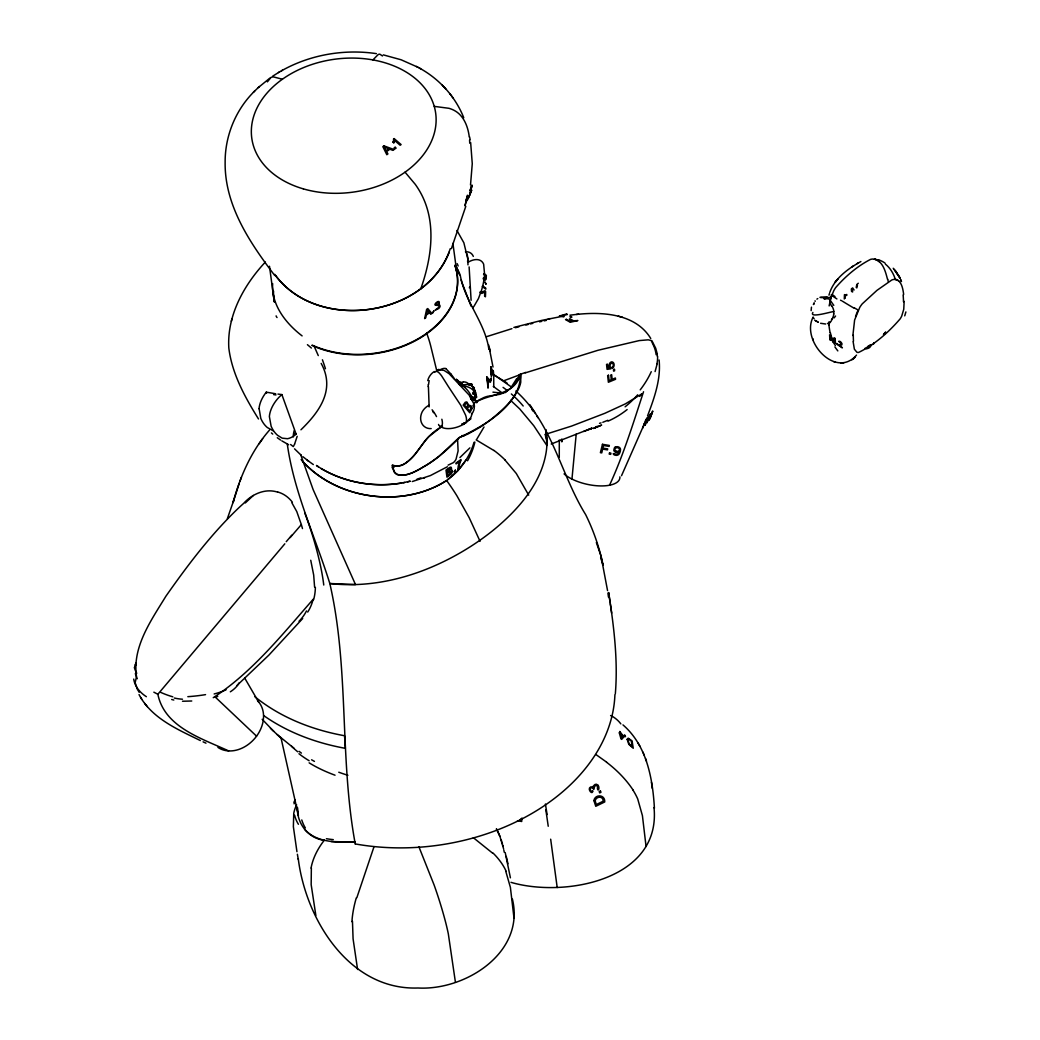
<?xml version="1.0" encoding="UTF-8"?>
<svg xmlns="http://www.w3.org/2000/svg" width="1040" height="1040" viewBox="0 0 1040 1040"><rect width="100%" height="100%" fill="white"/><g stroke="black" fill="none" stroke-linecap="round" stroke-linejoin="round"><path stroke-width="1.5" d="M436.761 305.435C445.523 304.928 428.012 313.612 438.828 308.464C442.182 305.032 437.632 304.889 439.309 302.77C439.634 298.636 432.549 305.422 435.682 305.084M852.878 335.517L854.607 320.034L859.768 307.372A17.251 8.229 -54.8 0 1 862.225 303.875L876.954 290.368L891.787 279.994A17.251 8.177 -55.1 0 1 894.4 279.383C901.641 279.656 902.889 288.847 903.669 294.476M559.299 439.972L559.273 457.275M562.016 439.478L561.899 440.7M428.415 386.529L429.143 406.952M493.766 386.802L493.727 376.493M561.405 439.387L561.847 441.87L562.185 439.4M474.643 396.656L475.67 395.109M571.961 479.076L576.212 434.096M652.795 411.32L650.208 417.755M298.259 858.663C305.721 919.412 349.31 990.444 418.028 988C465.517 990.678 525.33 952.562 512.408 899.119M562.159 440.44L562.016 439.686M484.783 292.266L484.614 296.166L485.433 296.777L485.654 291.538A2.275 1.183 61.4 0 0 485.056 291.2M259.129 408.681L260.806 418.405A70.07 39.169 -52.8 0 0 267.267 427.492L273.013 430.703M272.649 283.595C271.284 305.071 285.922 323.466 302.107 335.894M352.469 921.323L353.08 938.847L357.591 969.488M520.689 818.974L520.624 820.001L519.688 819.832M521.924 818.012L521.703 821.496L517.491 820.716M134.641 667.42L135.083 664.417M615.342 693.719C617.812 663.637 614.679 633.425 610.311 603.655M428.506 384.735L429.143 380.627M485.355 278.369L485.485 275.782L483.561 274.326M657.319 354.133L655.694 348.231L651.898 340.704L648.219 339.82L639.262 340.587L598.052 350.259L525.2 372.905M905.892 311.922L904.735 315.848M392.795 465.829L394.303 465.751L392.496 468.026L392.366 465.244C397.605 467.363 403.39 465.231 407.498 461.734M518.674 378.833L516.633 379.158L518.674 378.833L520.65 374.036L520.767 382.096A22.048 12.324 -52.8 0 1 518.843 388.31C512.889 400.92 502.099 410.371 491.504 419.055A107.432 60.047 -52.8 0 1 479.96 427.284L467.909 434.044L458.952 437.71L439.049 456.378A107.432 60.047 -52.8 0 1 427.505 464.568C418.431 469.508 408.265 477.269 397.371 474.682A22.048 12.324 -52.8 0 1 394.251 472.043L392.366 465.244L397.007 466.167L401.193 465.439A17.199 9.62 -52.8 0 0 404.04 464.126C416.845 456.482 422.019 441.35 433.524 432.302A42.523 23.764 -52.8 0 1 439.361 428.064L442.546 426.218M294.099 803.842L294.827 799.695M311.35 867.984L311.168 884.663L315.861 915.499M470.509 185.081L472.264 163.709L470.652 142.558M829.14 305.916L830.882 297.791L833.807 290.641A19.149 10.894 -59.7 0 1 835.705 287.547C845.468 276.367 857.324 266.149 870.545 259.389A19.149 10.92 -59.6 0 1 872.937 259.025C882.648 259.883 885.482 271.531 887.523 279.357M657.202 363.753L655.083 371.579M392.496 468.026L392.782 466.375L394.303 465.751M469.56 195.117L469.456 195.754L471.705 190.112L470.093 193.739A5.044 0.806 -73.6 0 1 470.444 192.426L470.847 191.009M294.307 802.464L294.567 801.112M811.46 307.151L811.135 310.635M471.055 306.176L462.241 283.309M856.193 287.482L856.843 284.44L858.299 283.244M856.817 287.924L857.454 284.986M265.369 262.028C243.88 285.077 226.85 315.64 228.826 348.049C231.959 373.685 245.037 397.384 258.505 418.964M231.361 321.282L231.972 318.734M450.229 248.703C427.609 317.564 316.576 332.917 274.755 274.339M618.865 451.815C618.397 456.378 613.678 452.972 613.236 453.674A2.587 2.119 -0.5 0 0 614.445 454.987L616.057 455.351A3.25 2.665 -0.5 0 0 618.475 454.636L618.865 454.285A4.914 4.03 -0.5 0 0 619.372 453.648L620.048 452.153A16.185 13.273 -0.5 0 0 620.347 451.022L620.503 449.449A3.9 3.198 -0.5 0 0 620.36 448.747A3.38 2.769 -0.5 0 0 617.773 446.758A3.744 3.068 -0.5 0 0 617.097 446.706A3.159 2.587 -0.5 0 0 614.367 447.967L613.808 450.229A3.081 2.522 -0.5 0 0 614.25 451.204A3.263 2.678 -0.5 0 0 614.627 451.607A2.938 2.405 -0.5 0 0 618.904 451.607M828.984 295.178L829.452 293.475M294.632 443.989L297.18 436.319M470.821 190.424L471.692 186.615M470.756 190.658L472.043 185.328M465.803 206.323L451.386 248.651M470.977 190.593L470.535 191.412A9.126 1.456 -73.6 0 0 469.521 195.156M871.715 344.643L869.791 347.412A31.46 14.326 51.1 0 1 866.242 348.79M356.824 897.754L373.815 847.301M294.58 444.145L293.306 446.628L290.615 444.509M239.252 483.275L233.025 502.619C240.214 476.359 251.342 450.788 269.464 430.144M474.019 442.299C469.651 457.314 460.07 470.652 447.447 479.843L457.73 470.73L465.946 460.109M449.332 251.992C423.709 317.486 317.876 331.773 275.587 275.613M829.803 292.37C834.847 278.109 848.172 268.606 860.886 261.547M470.912 187.837L470.002 190.801L471.562 186.511M233.636 500.708L234.286 498.797L227.37 518.635M241.397 477.308L239.876 481.468M470.821 187.525L471.978 185.302M647.543 415.909C654.225 398.138 661.115 379.301 659.087 359.983M469.365 287.82L469.755 286.793M648.661 417.287L648.258 418.314A7.93 0.936 -65.2 0 0 649.48 416.117L646.802 422.929L650.364 414.024A6.422 0.767 -65.2 0 1 648.687 417.196M644.8 422.864L621.53 475.696M267.384 81.861L271.011 77.441A33.124 13.455 54.6 0 1 273.572 76.934L282.412 79.222M277.706 492.154C265.265 488.072 252.005 494.091 243.62 503.399A242.944 238.94 80.9 0 0 236.327 510.172C209.677 536.055 187.187 565.903 165.88 596.245C151.216 620.282 132.015 647.01 136.526 676.689L135.135 682.695L137.67 690.118M650.273 417.599L650.416 417.274A13.078 1.547 -65.2 0 0 651.885 413.543L652.223 412.139L651.066 414.31A12.688 1.508 -65.2 0 0 649.571 418.08L649.155 419.393L649.805 418.561M884.91 333.463L883.467 334.62L885.313 332.553M885.261 332.67L885.573 331.916M650.481 417.482L648.648 420.459L652.652 411.164M420.667 289.172C432.003 257.205 437.359 219.596 418.522 189.241A33.124 13.455 54.6 0 0 415.233 184.301L405.054 172.172M650.312 417.859L649.87 418.769M516.698 378.69L511.771 386.334M392.548 467.064C395.291 482.118 414.089 472.615 422.032 467.714C436.007 459.797 448.266 449.15 459.329 437.567C484.341 425.542 520.494 405.6 520.65 374.036L518.856 377.702M815.048 300.781L815.178 301.379M520.65 374.036C514.761 395.707 490.724 393.133 475.449 402.35M609.544 485.212C623.402 455.117 633.373 422.851 643.539 391.755M469.807 418.639L470.6 418.6M484.016 427.011L476.827 439.114M832.091 319.735L833.599 315.38A8.879 4.433 75.9 0 0 833.664 313.846M465.699 422.565L463.216 424.476M517.946 379.327L513.422 385.658A17.199 9.62 -52.8 0 1 510.744 388.271L507.299 390.78A31.993 17.888 -52.8 0 1 499.668 394.342L487.604 396.318A33.319 18.629 -52.8 0 0 483.548 397.696L478.582 400.27A42.523 23.764 -52.8 0 0 474.24 403.182M470.795 418.977L468.143 420.433L469.833 419.549M856.518 355.095C835.692 379.418 800.761 340.873 813.072 317.213M510.991 882.349C564.694 898.053 661.206 879.905 654.017 807.547M831.259 321.061L829.244 323.427M262.626 438.776L259.116 443.755M245.31 502.957L253.344 495.443M372.931 59.904L378.118 54.626A33.124 9.308 -79.9 0 1 379.886 54.21L382.46 55.965M300.95 429.793C319.358 411.918 335.647 389.701 321.178 363.402M645.749 420.394L647.738 417.365L645.762 419.861L642.733 428.09M644.683 423.098L646.061 421.356L644.28 424.125M313.092 599.378C282.555 634.244 252.265 672.23 213.252 697.684M228.644 750.919C201.773 738.426 164.567 727.285 157.859 694.265L284.817 543.816M290.173 537.576L301.353 524.602L296.777 511.589L291.902 502.827M639.782 396.37L641.888 393.861L625.339 403.884L604.838 413.309L571.519 426.101L545.012 434.486M302.692 618.514L268.84 655.148L236.834 685.62M516.633 379.158L519.168 376.272M475.332 395.837L475.202 397.917L476.034 396.162M254.722 91.013C235.729 109.512 224.978 135.824 225.134 162.292C224.549 205.296 249.821 242.697 274.755 275.522M469.885 447.876L459.914 457.548M468.975 384.241L470.626 384.397M470.561 384.748L469.313 384.839M258.232 87.633L269.815 78.156M253.474 92.209L259.389 86.515M883.74 334.334L885.131 332.943L884.052 333.645M464.867 423.007L462.865 423.787M474.188 396.578L473.681 399.802L476.697 397.111L475.657 393.302M505.232 392.639L508.209 390.065M434.59 372.372L438.867 369.33M281.879 394.589L280.384 395.915A21.801 12.181 -52.8 0 0 269.373 416.559L271.128 426.231A70.07 39.169 -52.8 0 0 277.589 435.318L282.152 438.152L287.508 438.711A17.407 9.724 -52.8 0 0 296.14 434.174L281.879 394.589L277.953 394.082M852.865 359.151L853.775 358.397L851.877 359.866M812.877 312.442C808.899 318.487 830.544 311.818 833.157 311.675M471.744 384.644L469.664 383.721A1.339 0.78 8.4 0 0 468.533 384.683M447.109 480.09L446.589 480.467A101.933 41.392 54.6 0 1 456.885 495.755L469.17 517.647L480.064 541.346M393.51 139.022L394.134 138.58L401.102 144.56L400.153 145.236L394.719 140.582A7.93 6.175 -1.9 0 1 393.809 142.805M462.475 423.787L461.786 423.943M463.333 423.449L464.438 422.76M459.875 461.227L456.079 463.918L455.962 463.086L460.98 459.511L461.071 460.2A16.25 9.074 -52.8 0 0 459.147 466.401M458.003 469.352L458.978 468.65M468.754 419.588L470.132 418.99M445.952 480.909C402.415 508.69 335.127 499.668 301.145 459.537M851.63 267.085L853.632 265.707M441.116 427.011L428.805 436.644A33.319 18.629 -52.8 0 0 425.113 440.752L415.311 454.012A32.24 18.018 -52.8 0 1 407.498 461.747M813.826 303.81C812.435 306.423 815.178 301.002 813.917 303.615M445.614 481.156C401.726 508.586 337.272 499.33 302.458 461.305M272.623 76.219L279.513 71.929M816.894 299.13L817.765 298.571M482.898 291.707L480.22 291.759M447.395 466.739L430.417 475.566L412.256 481.546M467.974 264.862L467.909 262.327L469.482 261.469A21.801 12.181 -52.8 0 1 483.652 264.212L484.588 274.469A70.07 39.169 -52.8 0 1 481.494 290.355L478.439 298.597L474.149 306.007A17.407 9.724 -52.8 0 1 472.732 307.827M281.515 70.785C310.05 54.691 344.071 48.854 376.415 53.638M856.804 263.731L858.663 262.665M278.473 72.527L282.49 70.213M594.776 427.869L600.626 425.581M820.885 297.232L827.216 296.907M607.828 420.303L602.81 422.279M588.705 429.468L592.176 428.012L551.239 444.002M590.642 428.974L591.539 428.597L583.739 431.47M866.359 347.893L864.877 348.439M498.095 377.455L503.607 380.822L518.44 375.297M486.304 336.752L511.914 328.666M416.949 479.206L420.875 477.88M593.619 789.438C594.347 789.139 594.139 783.406 597.558 786.149C596.7 793.26 600.6 789.126 598.078 785.096C593.905 781.833 593.684 788.645 590.798 786.903C586.599 788.489 592.371 795.535 592.8 791.193M423.904 478.036L424.723 477.776M601.029 422.877L599.521 423.332M217.763 696.41L215.319 697.138L256.568 736.164M595.53 427.089L596.375 426.829M596.609 426.634L597.454 426.374L593.398 428.467L601.64 425.061L600.899 425.295M472.316 386.399L474.383 387.868M513.864 327.431L541.476 320.45L563.368 316.121M448.058 465.153L453.401 462.631A61.607 25.012 54.6 0 0 456.027 459.238L458.107 450.931L457.574 439.374M515.424 327.717L518.921 326.794M484.874 279.032L483.418 277.901M525.863 325.039L528.164 324.48M407.563 481.832L410.28 481.169L403.143 482.755M530.452 323.921L532.74 323.375M539.578 321.828L541.853 321.334M548.223 318.981L550.082 318.591M544.115 320.866L546.377 320.398M319.956 467.792C345.02 483.106 376.064 488.124 404.807 482.43M401.466 483.054C374.127 487.617 345.033 482.677 321.126 468.52M839.982 345.254C844.337 345.904 840.736 340.275 838.669 341.341C838.136 341.198 844.103 344.11 839.93 344.487M609.804 367.77L607.815 368.03L607.399 364.091L606.554 364.442L607.087 369.356L610.87 368.784L610.857 367.601A2.327 1.586 -79.1 0 1 610.506 364.104A2.327 1.586 -79.1 0 1 613.028 363.87A2.327 1.586 -79.1 0 1 612.274 367.432M576.433 314.444C602.446 311.597 635.609 313.586 650.754 338.494M472.667 387.738L473.772 387.608L473.421 386.997M569.92 315.172L578.63 314.197M843.791 362.869L840.905 363.038M191.75 700.999L182.494 701.246M355.29 842.192L331.097 841.529M354.679 842.075C337.74 842.309 316.888 843.141 304.564 829.283M461.695 435.669L464.542 435.565M823.927 298.766L828.243 298.766A15.795 3.224 54.5 0 1 829.673 299.507M438.23 369.72L443.976 370.37L449.163 373.75L469.118 395.057L474.045 404.17A15.717 13.26 0.3 0 1 471.666 414.154M825.643 324.012L820.599 323.284M434.252 106.379L448.942 108.303A33.124 22.763 -16 0 1 453.635 110.11C463.684 115.024 467.987 126.516 469.274 136.968M492.947 392.158L503.568 393.302M469.599 385.19L470.561 385.203A5.174 3.016 8.4 0 0 471.276 385.112L472.355 384.475L471.432 383.903M874.51 259.142L878.761 260.208M275.691 393.77L266.292 392.158A21.749 12.155 -52.8 0 0 259.051 408.72M345.371 748.332C316.342 743.093 287.95 732.641 263.731 715.611M383.305 54.873L401.102 59.774L417.846 67.21M173.81 700.037L171.678 699.504M324.35 840.333C308.334 838.396 297.011 823.706 297.375 807.95M618.332 316.16L620.217 316.667M620.672 316.784L622.492 317.291M834.028 361.855L835.523 362.31M338.78 772.239L342.381 773.5A77.506 25.792 14.2 0 0 347.88 775.268M460.2 384.995L460.863 385.307M384.514 147.082L388.83 148.811L386.204 150.683L385.086 148.473A13.39 10.426 -1.9 0 0 384.111 146.9M815.308 320.593L814.697 320.229M815.893 320.892L816.829 321.412L816.14 321.035M203.099 741.845L205.972 743.171M200.33 740.545C177.528 729.352 151.424 718.276 139.035 694.564M157.859 694.265L153.855 692.172M476.151 439.881L493.857 450.489M288.626 444.717L281.853 440.882M456.417 379.327L458.679 381.368L457.236 379.938M816.582 321.308L818.311 322.257L817.557 321.841M610.597 715.546L611.832 716.222M419.237 67.977C439.192 78.793 455.377 96.577 463.762 117.715M416.39 66.417L420.732 68.783M314.444 761.397L311.597 759.785M493.883 375.037L496.691 376.649M460.031 382.044L461.5 383.279M840.554 300.183L841.23 300.612M503.607 380.822L507.091 383.11M839.514 345.423L842.4 347.841L838.552 345.384M595.985 754.585L606.58 762.125M445.926 368.68L450.983 374.088M494.195 374.894L511.277 386.906M834.99 296.569L832.039 294.463A30.784 17.472 -59.8 0 0 829.907 301.756M473.356 837.707L492.739 853.268M302.887 456.703L308.724 461.279M277.277 437.723L280.579 440.063M307.229 460.226L313.339 464.555M493.259 386.386L502.281 393.029M462.93 384.891L461.409 383.656M463.762 386.113L463.281 385.593L464.893 386.958L461.487 383.123M301.392 753.103L299.104 751.361M484.042 273.611L486.343 275.353L486.122 279.266L485.056 280.293L483.119 278.746M482.56 285.74L485.797 288.184L485.758 289.159L482.3 286.546M392.782 466.375L393.965 467.272M294.19 748.449L277.134 734.526M254.826 696.696C280.514 717.496 312.195 729.911 344.526 735.735L344.682 738.127M393.016 142.103L393.835 142.818M457.366 380.159L457.847 380.926M436.709 370.734L439.114 372.918A11.765 4.771 54.6 0 1 441.662 375.934L446.589 383.721A83.265 33.813 54.6 0 0 449.163 387.764L460.759 405.262L465.634 415.22A15.652 6.357 54.6 0 1 465.595 423.007M835.406 345.566L832.637 341.393L830.349 332.644M515.84 391.027C552.5 423.618 560.573 474.188 585.637 514.592C593.58 530.608 599.404 547.625 603.096 565.097L600.613 557.57M271.414 432.926L272.727 434.109M622.973 724.893C646.75 745.485 652.691 778.362 654.42 808.223M459.316 382.317L456.365 379.418M301.405 455.481L294.541 448.838M262.184 719.29L273.793 731.38M458.731 381.771L459.589 382.577M270.452 728.247L280.345 737.542M510.575 400.322L519.727 408.928L533.78 425.724L546.871 445.497L546 429.819A131.729 95.238 -7.7 0 1 546.338 451.009C541.788 482.222 519.987 507.546 496.756 527.332A239.473 173.134 -7.7 0 1 459.758 553.085C428.935 570.752 394.316 582.673 358.67 584.441A131.729 95.238 -7.7 0 1 329.823 583.518C315.458 537.238 294.008 492.596 287.326 444.249M459.966 383.032L461.175 384.163M462.189 384.592L462.41 384.826M893.217 268.255L900.133 278.161L895.375 270.608M479.947 292.552L481.676 293.449L484.068 292.435A5.044 2.626 61.4 0 1 484.77 292.253M460.668 382.837L461.136 383.409L460.018 382.226M504.933 459.94L516.295 473.499L528.71 495.144M442.312 85.228L443.768 86.762M444.405 87.425L445.887 88.985M837.824 350.909L834.873 346.918M461.188 383.994L462.072 384.839L459.225 382.694M470.691 398.541L471.471 399.451A7.93 5.382 63 0 0 471.549 396.799L476.71 402.766L477.243 402.012L470.275 394.849A6.422 4.368 63 0 1 470.6 398.489M461.955 384.332L461.37 383.799M894.335 269.36L900.133 278.161M144.677 703.443L147.251 706.602M531.791 409.383L533.416 411.45M487.071 378.469L488.761 380.471L487.76 382.993L487.305 380.224A13.39 5.174 -88.9 0 0 486.915 378.248M451.048 374.179L454.623 379.002M451.581 95.992L452.946 97.838M449.787 93.6L451.152 95.42M138.411 691.223L139.204 692.289M651.547 341.419L652.418 342.654M814.112 318.734L813.15 317.343M456.937 230.464L463.866 242.788L468.468 261.716M529.737 404.547L535.496 413.387M854.074 290.004L852.631 287.898L851.331 288.964L851.578 291.603M427.414 309.959L429.104 312.208L426.465 314.08L426.998 311.558A13.39 7.488 -52.8 0 0 427.271 309.725M244.66 677.989L258.57 701.883M829.66 302.77L831.519 305.89M140.582 697.411L141.024 698.126M141.375 698.698L141.817 699.426M639.769 745.966L638.131 743.184M537.082 416.26L537.823 417.664M314.015 345.917L318.279 355.589M561.769 440.687L561.561 439.478M473.577 387.465L475.54 392.873M505.739 871.169L510.393 887.367L514.02 918.294M642.941 752.154L643.435 753.272M643.773 754.039L644.267 755.17M418.86 846.69L434.083 884.923A78.117 13.312 71.9 0 1 445.809 922.974A65.637 11.18 71.9 0 1 448.318 933.816L455.416 982.228M456.079 266.006L459.446 274.833M596.349 542.529L600.912 555.763M545.389 435.058L546.494 437.788M475.072 391.456L475.306 392.132M474.487 390.234L475.085 391.989M474.292 389.649L473.837 388.388L474.838 391.274M900.744 279.695L901.459 281.541L900.913 280.059M475.241 391.742L475.735 393.029M499.772 836.225A43.732 17.784 54.6 0 0 496.379 828.841A43.745 17.771 54.5 0 1 499.902 836.277L503.594 848.796M476.307 395.174L476.177 394.758M474.097 388.83L473.603 387.66M645.567 758.563L646.477 761.124M812.838 338.65L813.267 339.924M474.604 397.267L473.928 399.048L473.707 397.969M455.065 265.694L455.715 267.774A92.443 66.768 -7.8 0 1 426.621 333.255M461.162 279.968L461.708 281.658M473.811 388.323L473.577 387.556M501.332 840.216L501.735 841.49M266.292 392.158L266.617 393.185M467.506 260.962L467.909 262.327M474.383 389.519L474.708 390.455M135.317 673.647L136.032 675.623A43.667 27.989 -14.2 0 0 136.37 676.494M300.638 454.545L313.118 489.567L355.498 584.571L329.823 583.518C349.492 669.006 339.287 757.913 355.251 843.973M301.353 524.602L302.484 528.58M436.982 371.657L430.664 345.787A83.629 33.956 54.6 0 0 426.699 333.294A92.443 66.833 -7.7 0 1 312.39 345.202M502.112 842.751L502.463 843.986M505.206 852.553L510.406 877.812M488.683 344.994L493.012 367.042M489.372 347.711L490.295 351.351M601.081 556.439L607.555 590.603M502.775 845.208L503.074 846.417M310.739 560.248L313.69 575.081L314.587 587.054M507.949 863.759L506.259 856.453M280.943 737.568L298.441 815.555M467.09 253.929L468.013 258.856M469.573 136.799L470.171 139.685M503.828 849.953L504.244 852.254M298.285 859.404L297.375 854.243M612.183 367.133L612.404 368.381A3.406 2.327 -79.1 0 0 614.094 365.274A3.406 2.327 -79.1 0 0 612.872 362.245A3.523 2.405 -79.1 0 0 609.635 363.415A3.523 2.405 -79.1 0 0 609.635 368.004M545.415 804.037L547.105 814.567M657.098 354.393L657.358 356.252M296.946 851.708L293.371 826.696L293.748 813.332A70.616 47.047 13.1 0 1 296.66 804.83M611.676 613.106L608.673 592.54L610.025 601.965M488.891 349.375C485.147 322.621 464.971 301.951 460.252 275.327A82.16 56.407 -19.8 0 0 455.26 265.603M550.667 839.189L557.206 887.549M651.417 782.184L651.742 784.537M651.976 786.136L652.301 788.489M607.919 593.073L608.452 597.064M452.907 243.36L457.223 275.197M269.49 266.253L273.767 298.103M297.83 812.11L297.401 807.222M829.179 325.078L828.906 322.452M469.118 266.916L471.107 300.3M646.061 846.508L642.421 815.659L637.728 798.98A65.637 38.376 33.3 0 0 632.788 789.789M852.358 289.276L852.618 292.032M845.195 298.337L844.948 295.75A7.93 3.796 -54 0 0 846.846 295.23L846.768 294.476A6.422 3.081 -54 0 1 844.454 294.606L844.298 299M467.077 196.69L466.206 200.967L466.726 198.354A13.39 2.132 -73.6 0 0 467.064 196.482M853.112 341.575L854.373 349.193L856.908 352.261A12.688 6.006 -54.9 0 0 858.611 352.43C874.523 344.773 888.667 332.202 900.185 318.825A12.688 6.006 -54.9 0 0 901.732 316.03L903.747 309.309L904.15 301.353M345.319 747.552L345.098 744.432M345.046 743.652L344.734 738.92M469.573 140.049L469.742 143.221M275.977 394.94A74.529 16.172 2.3 0 1 273.585 394.602M296.192 433.927A70.447 65.104 83.2 0 1 294.281 433.498M135.694 663.949A28.067 12.61 67.5 0 1 135.98 662.922M135.902 665.08A35.438 18.486 54.8 0 1 136.071 664.105M136.76 673.296A42.146 27.638 1.2 0 1 134.368 667.446M306.501 610.935A83.343 55.198 56.5 0 1 299.039 621.231M313.118 599.391A83.499 56.485 44 0 1 307.71 612.053M315.38 587.379A79.521 53.144 46.2 0 1 313.625 599.69M226.096 689.78A76.83 34.697 8.2 0 1 214.162 693.953M239.109 682.89A71.851 35.737 12.7 0 1 230.321 691.808M172.796 696.813A42.25 19.071 14.4 0 1 160.667 692.354M286.234 541.684A262.275 7.527 -49.7 0 1 291.798 535.21M304.837 513.227A69.979 13.026 73.1 0 1 323.752 585.026M182.468 699.218A40.3 31.122 10.5 0 1 174.317 698.035M205.543 694.629A58.409 14.625 -0.8 0 1 187.837 696.683M137.332 678.704A45.695 29.042 -10.8 0 1 136.422 677.001M146.367 696.696A51.818 32.279 -6.2 0 1 133.731 679.081M277.732 492.024A42.237 32.071 -79.5 0 1 292.383 502.216M257.504 700.739A30.654 23.868 -48.6 0 1 254.891 738.283A30.654 23.868 -48.6 0 1 217.906 747.37M311.064 868.036A76.778 51.415 -27.1 0 1 324.233 840.294M333.281 839.631A126.308 52.364 -24.2 0 1 326.417 838.695M351.936 921.726A72.358 33.696 -64.3 0 1 356.291 897.871M493.103 853.125A72.358 47.242 17.9 0 1 506.103 871.156M838.331 345.163A5.148 2.431 48.1 0 1 840.034 344.682M614.913 694.694A198.159 143.26 -7.7 0 1 355.264 843.934M298.428 824.291A65.026 35.555 -61.5 0 1 294.606 815.204M305.357 827.944A70.603 33.904 -69.2 0 1 301.769 819.949M297.726 751.79A123.162 64.87 3.6 0 1 291.512 746.174M309.127 760.734A105.781 51.636 7.5 0 1 298.961 753.727M335.036 775.203A89.271 38.662 11 0 1 309.14 762.84M474.877 442.078A93.067 78.845 5.7 0 1 467.519 460.798M493.935 450.424A91.65 74.685 13.9 0 1 505.011 459.888M454.818 265.226A92.443 66.833 -7.7 0 1 417.404 339.612A92.443 66.833 -7.7 0 1 311.844 345.358M274.3 301.717A92.443 66.833 -7.7 0 1 273.65 296.257M277.043 317.551A49.959 3.549 37.8 0 1 276.146 315.861M307.424 344.682A34.879 4.537 40.9 0 1 311.363 348.049M322.413 359.788A65.182 11.765 64.8 0 1 325.455 368.745M293.306 436.93A114.257 44.889 -10.5 0 1 294.242 430.482M611.923 716.118A72.358 45.5 -39.9 0 1 620.841 723.879M606.502 762.203A78.117 45.669 33.3 0 1 632.905 789.789M545.818 809.757A72.358 1.001 81.5 0 1 548.236 826.254M431.171 428.597A13.221 11.024 -54 0 1 422.24 411.749A13.221 10.53 -47.3 0 1 428.935 405.314M432.9 411.827A12.844 0.663 46 0 1 433.797 412.75M432.081 409.799A13.143 4.589 59.4 0 1 436.514 416.598M441.857 419.237A12.883 4.979 61.7 0 1 439.998 426.829M438.542 424.437A13.143 1.027 63.6 0 1 438.919 425.477M274.365 302.003A92.443 66.833 -7.7 0 1 273.546 291.096M545.48 435.994A83.499 7.007 62.4 0 1 546.52 439.426M637.676 394.81A76.83 58.37 -42.2 0 1 625.118 406.809M627.146 409.565A71.851 58.383 -41.7 0 1 608.049 421.135M518.947 374.79A262.275 53.222 -26.9 0 1 525.733 372.398M503.061 387.374A69.979 39.676 32.4 0 1 506.636 390.065M511.355 393.965A69.979 39.676 32.4 0 1 523.185 406.003M652.418 343.291A42.25 34.164 -47.4 0 1 656.149 354.705M657.579 356.239A40.3 34.515 -4.3 0 1 656.955 363.714M651.261 371.696A58.409 33.618 -48.3 0 1 640.224 389.857M471.653 413.348A17.251 8.84 -20 0 1 459.186 426.387A17.251 8.84 -20 0 1 440.011 425.945M439.036 370.474A11.856 6.786 -53.9 0 1 445.991 368.563M428.168 386.568A44.668 37.193 -43.6 0 1 428.246 384.774M427.752 380.627A11.856 9.126 -52.3 0 1 434.265 371.514M461.513 385.671A13.234 8.476 -37 0 1 473.941 391.599M468.793 384.137A13.221 8.866 -78.1 0 0 465.101 382.031A13.234 8.294 -76 0 0 463.97 381.953M459.095 383.916A13.221 8.216 -73.8 0 1 463.385 381.914M461.851 385.866A13.234 9.048 3.5 0 1 474.019 391.183A13.234 9.048 3.5 0 1 472.745 400.79M462.293 385.554A13.208 7.527 54 0 1 463.801 386.62A13.156 6.097 49.9 0 1 471.822 397.488M470.808 397.423A12.74 7.709 38.7 0 1 471.64 399.711M457.184 263.679A65.533 44.811 38.5 0 1 458.146 265.993M619.892 476.853A30.654 12.74 12.4 0 1 598.338 485.849A30.654 12.74 12.4 0 1 564.07 473.902M465.439 251.771A21.749 12.155 -52.8 0 1 473.317 256.386M830.44 297.427A24.401 1.651 -6 0 1 819.936 297.336M834.158 317.876A25.194 1.027 -50.9 0 1 835.562 316.03M832.182 318.552A25.805 5.005 -76.5 0 1 831.389 320.008M833.612 311.597A7.878 4.043 75.2 0 1 833.794 313.937M831.636 305.539A8.476 4.082 76 0 1 833.95 311.623M828.334 323.687A23.868 3.198 -23 0 1 827.45 323.349M830.089 322.049A24.44 3.185 -22.3 0 1 828.737 322.205M833.807 305.357A15.899 2.366 48.8 0 1 830.908 301.145M824.798 298.935A9.126 7.878 61.8 0 1 826.267 297.882M836.888 298.922A35.568 4.186 28 0 1 831.155 294.957M854.217 308.269A27.872 1.456 30.5 0 1 842.192 301.041M857.402 309.621A29.757 3.12 30.5 0 1 854.321 307.866M855.556 316.641A27.365 13.13 -54.7 0 1 857.922 310.583M874.549 259.064A29.237 16.653 -59.6 0 1 879.359 261.807M878.826 259.922A36.582 29.12 88.9 0 1 884.988 263.042M885.365 264.108A28.314 21.814 82 0 1 893.971 275.691A29.679 24.167 85.7 0 1 895.31 279.552M895.661 279.37A25.987 12.324 -55.2 0 1 899.158 281.424M887.718 279.188A169.013 95.316 -60.3 0 1 888.264 281.606M830.128 332.826A166.738 96.005 -58.8 0 1 828.945 325.247M903.11 294.944A136.838 66.066 -54.2 0 1 903.5 301.834M853.489 341.25A138.866 64.532 -56.4 0 1 853.294 335.179M873.821 342.706A6.591 1.742 -22.6 0 1 873.236 344.318M870.376 344.773A6.448 0.819 -33.7 0 1 868.322 346.151M867.906 346.411A11.245 5.135 -34.5 0 1 867.308 346.736M393.588 139.009A6.422 5.005 -1.9 0 1 392.912 142.064M483.093 291.733A9.126 4.745 61.4 0 1 485.004 291.031M592.722 791.011A1.846 1.703 -72.1 0 1 590.278 789.386A1.846 1.703 -72.1 0 1 592.865 787.761M592.683 788.099A2.678 2.47 -72.1 0 1 593.567 789.243M615.017 447.343A3.302 2.704 -0.5 0 1 615.563 447.031M616.395 452.335A3.263 2.678 -0.5 0 1 615.602 452.166M435.838 304.98A1.846 1.027 -52.8 0 1 437.632 302.38A1.846 1.027 -52.8 0 1 438.178 304.356M437.97 304.265A2.678 1.495 -52.8 0 1 436.917 305.331M458.042 469.313A14.664 8.19 -52.8 0 1 459.966 461.227M458.978 468.65A13.507 7.553 -52.8 0 1 459.069 466.44M451.49 471.9L447.876 475.618L447.538 473.174L450.58 471.172L451.49 471.939M471.133 408.174L469.547 411.034L467.285 408.408L469.365 406.107L471.133 408.226M628.03 740.142L629.148 743.886L632.242 746.72L631.319 741.039L628.745 739.258L628.03 740.142M595.114 800.774L596.336 804.544L603.187 801.216C603.421 795.652 596.115 796.146 595.114 800.774M472.134 408.343L469.755 412.75L463.164 405.132L465.27 402.233L466.778 401.921L468.702 405.106L471.159 405.938L472.134 408.343M467.961 404.885L466.505 407.511L464.516 405.21L466.388 403.052L467.961 404.937M627.133 739.336L628.81 744.341L633.256 748.254L632.047 740.831L628.186 738.153L627.133 739.336M593.918 800.579L595.764 806.299L604.734 801.944C605.241 794.3 594.997 793.949 593.918 800.579M450.736 469.014L447.421 472.329L447.135 470.184L449.969 468.312L450.736 469.014M452.556 471.289L451.334 473.902L446.953 477.191L445.991 470.067C453.986 463.905 449.969 468.923 452.556 471.289M485.056 282.217L485.966 284.063L485.056 282.217M468.559 197.093L468.468 198.029L469.014 196.053L468.559 197.093M466.011 201.968L464.984 205.868L467.376 195.234L468.052 198.952L466.011 201.968M426.283 315.055L425.724 317.824L424.632 318.604L426.647 309.348L427.752 308.568L431.886 313.443L430.716 314.275L429.52 312.754L426.283 315.055M602.459 444.301L600.392 452.673L601.744 452.894L602.68 449.098L607.464 449.878L607.711 448.89L602.927 448.11L603.564 445.51L609.102 446.42L609.349 445.432L602.459 444.301M609.518 452.946L609.219 454.116L610.649 454.35L610.935 453.18L609.518 452.946M645.359 424.151L644.878 425.373L645.762 423.631L645.359 424.151M486.837 376.935L488.046 388.128L487.955 384.059L489.177 380.952L490.36 382.291L490.802 381.173L486.837 376.935M490.88 366.743L491.335 376.428L492.609 373.204L493.272 374.946L493.636 374.036L493.376 371.28L493.064 370.461L492.661 371.462L490.88 366.743M492.297 372.385L491.374 374.712L491.062 369.096L492.297 372.385M491.192 378.183L491.166 380.25L491.192 378.183M832.663 340.886L834.119 337.714L835.159 338.377L835.432 343.382L834.457 338.715L832.988 341.822L830.388 336.037L830.622 340.301L829.868 339.82L829.595 334.815L830.765 335.569L832.676 340.847M473.551 404.911L472.953 405.769L473.876 406.835L474.474 405.977L473.551 404.911M836.472 280.605L835.133 282.308L837.85 279.045L836.472 280.605M623.077 736.255L621.569 738.036L621.023 734.682L623.077 736.255M623.87 736.866L621.66 739.388L620.997 738.881L619.19 732.55L620.074 733.226L619.788 731.445L623.87 736.866M855.322 356.785L854.594 357.604L855.322 356.785M474.461 391.339C470.119 393.64 475.15 395.915 474.656 392.197L475.384 391.547L474.461 391.339M474.318 392.496L472.966 393.718L474.565 393.536L474.318 392.496M383.955 145.86L382.85 146.653L386.815 154.713L387.907 153.933L386.659 151.528L389.896 149.227L392.899 150.384L394.069 149.552L383.955 145.86M395.148 147.264L394.069 148.031L395.044 148.863L396.123 148.096L395.148 147.264M433.797 310.986L432.848 312.754L433.797 310.986M455.325 470.158L454.376 471.926L455.325 470.158M600.444 790.998L599.183 791.596L599.703 792.909L600.951 792.298L600.444 790.998M614.471 369.369L613.47 369.785L613.613 371.163L614.614 370.76L614.471 369.369M608.504 375.258L607.646 375.609L608.374 382.265L615.537 379.301L615.394 378.001L612.144 379.34L611.637 374.712L610.792 375.063L611.299 379.691L609.076 380.614L608.504 375.258M566.527 314.002L559.377 316.03A6.422 2.509 9.1 0 1 563.238 316.784L564.2 316.55A7.93 3.094 9.1 0 0 561.379 315.822L567.372 314.483L566.527 314.002M570.947 316.55L569.868 316.797L571.909 317.109L570.947 316.55M566.462 319.371L565.552 319.579L570.206 322.257L577.863 320.554L573.469 320.801L570.245 318.929L569.335 319.137L572.572 320.996L570.193 321.529L566.462 319.371M837.551 344.071L836.745 343.551L837.59 344.773L837.551 344.071M318.799 467.051L316.55 465.53L318.799 467.051M625.287 735.657L624.364 734.955L625.456 736.697L625.287 735.657M303.355 188.877A92.794 67.08 -7.7 0 0 435.89 115.011A92.794 67.08 -7.7 0 0 291.967 73.203A92.794 67.08 -7.7 0 0 303.355 188.877M616.018 451.178A2.288 1.872 -0.5 0 0 619.463 449.566A2.288 1.872 -0.5 0 0 616.044 447.928A2.288 1.872 -0.5 0 0 616.018 451.178"/></g></svg>
